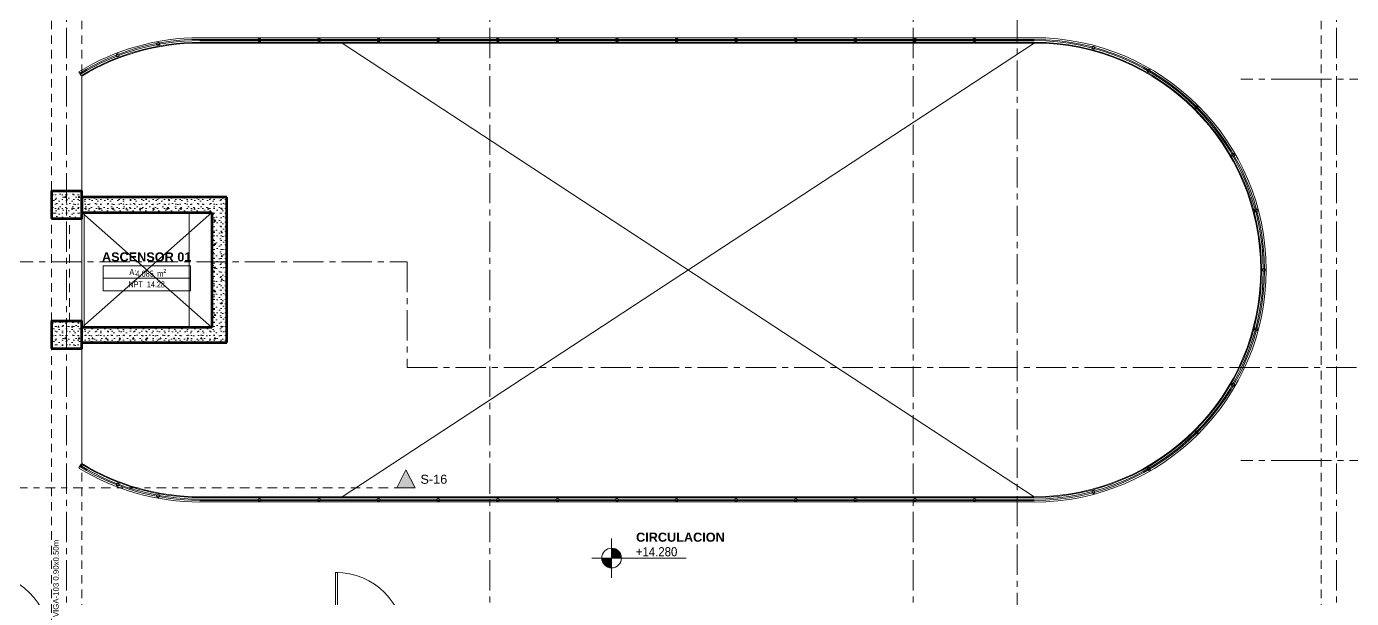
# Model space of a CAD drawing. Header units: inches. Extents: x -38 to 5698, y -33 to 92.
# Drawn here: x 300.16 to 322.07, y 18.12 to 27.57 of the extents above; entities that cross this region are included whole.
import ezdxf

# ---------------------------------------------------------------- set-up
doc = ezdxf.new("R2010")
doc.units = ezdxf.units.IN
doc.header["$MEASUREMENT"] = 0
for name, pattern in [('Hidden Line', [0.195611, 0.141111, -0.0545]), ('Punto & Raya', [0.65, 0.5, -0.075, 0, -0.075]), ('Punto & Rayas', [0.335139, 0.15875, -0.088194, 0, -0.088194])]:
    doc.linetypes.add(name, pattern=pattern)
for name, color, linetype in [('02 _ ARQ _ ALB _ Ejes Generales', 7, 'Continuous'), ('02 _ ARQ _ ALB _ Muros Interiores', 7, 'Continuous'), ('02 _ ARQ _ ZON _ Espacio.3D', 7, 'Continuous'), ('08 _ STR _ EXT _ 06 Columnas', 7, 'Continuous'), ('08 _ STR _ EXT _ 07 Losa Aligerada', 7, 'Continuous'), ('08 _ STR _ EXT _ 09 Vigas', 7, 'Continuous'), ('08 _ STR _ EXT _ 12 Ascensor', 7, 'Continuous'), ('Dibujo 2D - General', 7, 'Continuous'), ('Interior - Escaleras & Barandillas', 7, 'Continuous'), ('Interior - Mobiliario', 7, 'Continuous'), ('Marcador - Secciones', 251, 'Continuous'), ('Notas - Etiquetas', 251, 'Continuous'), ('Notas - Textos', 7, 'Continuous')]:
    doc.layers.add(name, color=color, linetype=linetype)
doc.styles.add('Estilo_Generado_1', font='swisseb.ttf')
doc.styles.add('Estilo_Generado_3', font='arial.ttf')
doc.styles.add('Estilo_Generado_4', font='swisse.ttf')
doc.styles.add('Estilo_Generado_8', font='arialbd.ttf')
doc.styles.add('Estilo_Generado_9', font='ARIALN.TTF')
pattern_1 = [(0, (277.50004, 6e-09), (0, 0.3897114), [0.024375, -0.200625]), (0, (277.61254, 0.19486), (0, 0.3897114), [0.024375, -0.200625]), (60, (277.50004, 6e-09), (-0.3375, 0.1948557), [0.024375, -0.200625]), (60, (277.72504, 6e-09), (-0.3375, 0.1948557), [0.024375, -0.200625]), (120, (277.5244, 6e-09), (0.3375, 0.1948557), [0.024375, -0.200625]), (120, (277.7494, 6e-09), (0.3375, 0.1948557), [0.024375, -0.200625]), (0, (277.50004, 0.0375), (0, 0.075), [0, -0.075, 0, -0.1125]), (45, (277.53754, 0.0375), (-0.05303301, 0.05303301), [0, -0.05625, 0, -0.09375])]

msp = doc.modelspace()

# ---------------------------------------------------------------- hatches: boundary and pattern name
at = {"linetype": 'Continuous', "lineweight": 13, "true_color": 0x636466}
for points in [[(309.834, 18.787), (309.997, 18.787), (309.984, 18.85), (309.949, 18.902), (309.896, 18.938), (309.834, 18.95)], [(309.834, 18.787), (309.672, 18.787), (309.684, 18.725), (309.719, 18.673), (309.772, 18.637), (309.834, 18.625)]]:
    msp.add_hatch(color=251, dxfattribs=at).paths.add_polyline_path(points)
at = {"layer": '08 _ STR _ EXT _ 06 Columnas', "linetype": 'Continuous', "lineweight": 9}
h = msp.add_hatch(dxfattribs=at)
h.set_pattern_fill('HORMIGÓN_EN_MASA_0002', style=0, pattern_type=2)
h.set_pattern_definition(pattern_1)
h.paths.add_polyline_path([(300.57, 24.4), (301.07, 24.4), (301.07, 24.85), (300.57, 24.85)])
h = msp.add_hatch(dxfattribs=at)
h.set_pattern_fill('HORMIGÓN_EN_MASA_0002', style=0, pattern_type=2)
h.set_pattern_definition(pattern_1)
h.paths.add_polyline_path([(300.57, 22.25), (301.07, 22.25), (301.07, 22.7), (300.57, 22.7)])
at = {"layer": '08 _ STR _ EXT _ 12 Ascensor', "linetype": 'Continuous', "lineweight": 9}
h = msp.add_hatch(dxfattribs=at)
h.set_pattern_fill('HORMIGÓN_EN_MASA_0002', style=0, pattern_type=2)
h.set_pattern_definition(pattern_1)
h.paths.add_polyline_path([(303.22, 24.75), (301.07, 24.75), (301.07, 24.5), (303.22, 24.5)])
h = msp.add_hatch(dxfattribs=at)
h.set_pattern_fill('HORMIGÓN_EN_MASA_0002', style=0, pattern_type=2)
h.set_pattern_definition(pattern_1)
h.paths.add_polyline_path([(303.22, 24.5), (303.47, 24.75), (303.22, 24.75)])
h = msp.add_hatch(dxfattribs=at)
h.set_pattern_fill('HORMIGÓN_EN_MASA_0002', style=0, pattern_type=2)
h.set_pattern_definition(pattern_1)
h.paths.add_polyline_path([(303.22, 24.5), (303.47, 24.5), (303.47, 24.75)])
h = msp.add_hatch(dxfattribs=at)
h.set_pattern_fill('HORMIGÓN_EN_MASA_0002', style=0, pattern_type=2)
h.set_pattern_definition(pattern_1)
h.paths.add_polyline_path([(303.22, 24.5), (303.22, 22.6), (303.47, 22.6), (303.47, 24.5)])
h = msp.add_hatch(dxfattribs=at)
h.set_pattern_fill('HORMIGÓN_EN_MASA_0002', style=0, pattern_type=2)
h.set_pattern_definition(pattern_1)
h.paths.add_polyline_path([(303.22, 22.6), (301.07, 22.6), (301.07, 22.35), (303.22, 22.35)])
h = msp.add_hatch(dxfattribs=at)
h.set_pattern_fill('HORMIGÓN_EN_MASA_0002', style=0, pattern_type=2)
h.set_pattern_definition(pattern_1)
h.paths.add_polyline_path([(303.22, 22.6), (303.47, 22.35), (303.47, 22.6)])
h = msp.add_hatch(dxfattribs=at)
h.set_pattern_fill('HORMIGÓN_EN_MASA_0002', style=0, pattern_type=2)
h.set_pattern_definition(pattern_1)
h.paths.add_polyline_path([(303.22, 22.35), (303.47, 22.35), (303.22, 22.6)])
at = {"layer": 'Marcador - Secciones', "linetype": 'Continuous', "lineweight": 20}
msp.add_hatch(color=152, dxfattribs=at).paths.add_polyline_path([(306.583, 19.946), (306.433, 20.246), (306.283, 19.946)])

# ---------------------------------------------------------------- linework, layer by layer
at = {"color": 251, "linetype": 'Continuous', "lineweight": 13, "true_color": 0x636466}
for p, q in [((309.834, 18.462), (309.834, 19.112)), ((309.509, 18.787), (311.067, 18.787))]:
    msp.add_line(p, q, dxfattribs=at)
msp.add_circle((309.834, 18.787), 0.163, dxfattribs=at)
at = {"layer": '02 _ ARQ _ ALB _ Ejes Generales', "color": 252, "linetype": 'Punto & Raya', "lineweight": 13}
for p, q in [((300.82, 3.05), (300.82, 44.9)), ((307.82, 3.05), (307.82, 44.9)), ((314.82, 3.05), (314.82, 44.9)), ((321.82, 3.05), (321.82, 44.9)), ((321.239, 26.7), (320.239, 26.7)), ((321.239, 26.7), (327.239, 26.7)), ((321.239, 20.4), (320.239, 20.4)), ((321.239, 20.4), (327.239, 20.4))]:
    msp.add_line(p, q, dxfattribs=at)
at = {"layer": '02 _ ARQ _ ALB _ Muros Interiores', "color": 165, "linetype": 'Continuous', "lineweight": 15}
for p, q in [((305.27, 18.55), (305.27, 17.4)), ((305.3, 18.55), (305.27, 18.55)), ((305.3, 17.4), (305.3, 18.55))]:
    msp.add_line(p, q, dxfattribs=at)
at = {"layer": '02 _ ARQ _ ALB _ Muros Interiores', "color": 7, "linetype": 'Continuous', "lineweight": 15}
for centre in [(299.395, 17.4), (305.27, 17.4)]:
    msp.add_arc(centre, 1.15, 0, 90, dxfattribs=at)
at = {"layer": '02 _ ARQ _ ZON _ Espacio.3D', "color": 252, "linetype": 'Continuous', "lineweight": 13}
for p, q in [((302.867, 23.617), (301.423, 23.617)), ((301.423, 23.617), (301.423, 23.206)), ((301.423, 23.617), (302.867, 23.617)), ((301.423, 23.412), (301.423, 23.617)), ((302.867, 23.206), (302.867, 23.617)), ((302.867, 23.617), (302.867, 23.412)), ((302.867, 23.412), (301.423, 23.412)), ((301.423, 23.412), (302.867, 23.412)), ((301.423, 23.206), (301.423, 23.412)), ((302.867, 23.412), (302.867, 23.206)), ((301.423, 23.206), (302.867, 23.206)), ((302.867, 23.206), (301.423, 23.206))]:
    msp.add_line(p, q, dxfattribs=at)
at = {"layer": '02 _ ARQ _ ZON _ Espacio.3D', "color": 254, "linetype": 'Continuous', "lineweight": 0, "flags": 128}
msp.add_lwpolyline([(300.57, 24.85), (301.07, 24.85), (301.07, 26.75, -0.137976), (303.025, 27.3), (316.82, 27.3, -1), (316.82, 19.8), (303.025, 19.8, -0.137981), (301.07, 20.35), (301.07, 22.25), (300.57, 22.25), (300.57, 22.7), (301.07, 22.7), (301.07, 24.4), (300.57, 24.4)], format="xyb", close=True, dxfattribs=at)
at = {"layer": '02 _ ARQ _ ZON _ Espacio.3D', "color": 255, "linetype": 'Continuous', "lineweight": 0, "flags": 128}
msp.add_lwpolyline([(301.07, 22.6), (303.22, 22.6), (303.22, 24.5), (301.07, 24.5)], close=True, dxfattribs=at)
at = {"layer": '08 _ STR _ EXT _ 06 Columnas', "color": 7, "linetype": 'Continuous', "lineweight": 80, "flags": 128}
for points in [[(300.57, 24.4), (301.07, 24.4), (301.07, 24.85), (300.57, 24.85)], [(300.57, 22.25), (301.07, 22.25), (301.07, 22.7), (300.57, 22.7)]]:
    msp.add_lwpolyline(points, close=True, dxfattribs=at)
at = {"layer": '08 _ STR _ EXT _ 07 Losa Aligerada', "color": 7, "linetype": 'Continuous', "lineweight": 18, "flags": 128}
msp.add_lwpolyline([(303.025, 19.8, -0.137981), (301.07, 20.35), (301.07, 22.35), (301.07, 22.6), (301.07, 24.5), (301.07, 24.75), (301.07, 26.75, -0.137981), (303.025, 27.3), (316.82, 27.3, -1), (316.82, 19.8)], format="xyb", close=True, dxfattribs=at)
at = {"layer": '08 _ STR _ EXT _ 09 Vigas', "color": 251, "linetype": 'Hidden Line', "lineweight": 13}
for p, q in [((300.57, 17.4), (300.57, 29.7)), ((301.07, 17.4), (301.07, 29.7)), ((321.57, 17.4), (321.57, 29.7)), ((300.87, 22.7), (300.87, 24.4)), ((301.07, 24.4), (300.87, 24.4)), ((301.07, 22.7), (301.07, 24.4)), ((301.07, 22.7), (300.87, 22.7))]:
    msp.add_line(p, q, dxfattribs=at)
at = {"layer": '08 _ STR _ EXT _ 12 Ascensor', "color": 7, "linetype": 'Continuous', "lineweight": 80, "flags": 128}
for points in [[(303.22, 24.75), (301.07, 24.75)], [(301.07, 24.75), (301.07, 24.5)], [(303.47, 24.75), (303.22, 24.75)], [(303.47, 22.6), (303.47, 24.75)], [(301.07, 24.5), (303.22, 24.5)], [(303.22, 24.5), (303.22, 22.6)], [(303.22, 22.6), (301.07, 22.6)], [(301.07, 22.35), (301.07, 22.6)], [(303.47, 22.35), (303.47, 22.6)], [(301.07, 22.35), (303.47, 22.35)]]:
    msp.add_lwpolyline(points, dxfattribs=at)
at = {"layer": 'Dibujo 2D - General', "color": 7, "linetype": 'Continuous', "lineweight": 13}
for p, q in [((316.82, 27.3), (305.379, 19.8)), ((316.82, 19.8), (305.379, 27.3))]:
    msp.add_line(p, q, dxfattribs=at)
at = {"layer": 'Dibujo 2D - General', "color": 250, "linetype": 'Continuous', "lineweight": 9}
for p, q in [((301.07, 22.6), (303.22, 24.5)), ((303.22, 22.6), (301.07, 24.5))]:
    msp.add_line(p, q, dxfattribs=at)
at = {"layer": 'Interior - Escaleras & Barandillas', "color": 161, "linetype": 'Continuous', "lineweight": 13}
for p, q in [((316.82, 27.388), (303.025, 27.388)), ((316.82, 27.36), (303.025, 27.36)), ((316.82, 27.36), (303.025, 27.36)), ((316.82, 27.36), (303.025, 27.36)), ((316.82, 27.36), (303.025, 27.36)), ((316.82, 27.36), (303.025, 27.36)), ((316.82, 27.36), (303.025, 27.36)), ((303.025, 27.34), (316.82, 27.34)), ((303.025, 27.34), (316.82, 27.34)), ((303.025, 27.34), (316.82, 27.34)), ((303.025, 27.34), (316.82, 27.34)), ((303.025, 27.34), (316.82, 27.34)), ((303.025, 27.34), (316.82, 27.34)), ((303.025, 27.313), (316.82, 27.313)), ((301.024, 26.825), (301.064, 26.761)), ((301.039, 26.801), (301.049, 26.784)), ((301.039, 26.801), (301.049, 26.784)), ((301.039, 26.801), (301.049, 26.784)), ((301.039, 26.801), (301.049, 26.784)), ((301.039, 26.801), (301.049, 26.784)), ((301.039, 26.801), (301.049, 26.784)), ((301.063, 20.339), (301.024, 20.275)), ((301.049, 20.316), (301.039, 20.299)), ((301.049, 20.316), (301.039, 20.299)), ((301.049, 20.316), (301.039, 20.299)), ((301.049, 20.316), (301.039, 20.299)), ((301.049, 20.316), (301.039, 20.299)), ((301.049, 20.316), (301.039, 20.299)), ((316.82, 19.788), (303.025, 19.788)), ((316.82, 19.76), (303.025, 19.76)), ((316.82, 19.76), (303.025, 19.76)), ((316.82, 19.76), (303.025, 19.76)), ((316.82, 19.76), (303.025, 19.76)), ((316.82, 19.76), (303.025, 19.76)), ((316.82, 19.76), (303.025, 19.76)), ((303.025, 19.74), (316.82, 19.74)), ((303.025, 19.74), (316.82, 19.74)), ((303.025, 19.74), (316.82, 19.74)), ((303.025, 19.74), (316.82, 19.74)), ((303.025, 19.74), (316.82, 19.74)), ((303.025, 19.74), (316.82, 19.74)), ((303.025, 19.713), (316.82, 19.713))]:
    msp.add_line(p, q, dxfattribs=at)
at = {"layer": 'Interior - Escaleras & Barandillas', "color": 161, "linetype": 'Continuous', "lineweight": 13, "flags": 128}
for points in [[(302.339, 27.262, 1), (302.33, 27.311, 1)], [(304.01, 27.325, 1), (304.01, 27.375, 1)], [(304.996, 27.325, 1), (304.996, 27.375, 1)], [(305.981, 27.325, 1), (305.981, 27.375, 1)], [(306.967, 27.325, 1), (306.967, 27.375, 1)], [(307.952, 27.325, 1), (307.952, 27.375, 1)], [(308.937, 27.325, 1), (308.937, 27.375, 1)], [(309.923, 27.325, 1), (309.923, 27.375, 1)], [(310.908, 27.325, 1), (310.908, 27.375, 1)], [(311.893, 27.325, 1), (311.893, 27.375, 1)], [(312.879, 27.325, 1), (312.879, 27.375, 1)], [(313.864, 27.325, 1), (313.864, 27.375, 1)], [(314.849, 27.325, 1), (314.849, 27.375, 1)], [(315.835, 27.325, 1), (315.835, 27.375, 1)], [(317.797, 27.196, 1), (317.81, 27.245, 1)], [(301.675, 27.075, 1), (301.658, 27.122, 1)], [(318.708, 26.819, 1), (318.733, 26.863, 1)], [(319.489, 26.219, 1), (319.525, 26.255, 1)], [(320.089, 25.438, 1), (320.133, 25.463, 1)], [(320.466, 24.527, 1), (320.515, 24.54, 1)], [(320.595, 23.55, 1), (320.645, 23.55, 1)], [(320.466, 22.573, 1), (320.515, 22.56, 1)], [(320.089, 21.663, 1), (320.133, 21.638, 1)], [(319.489, 20.881, 1), (319.525, 20.845, 1)], [(318.708, 20.281, 1), (318.733, 20.237, 1)], [(301.675, 20.025, 1), (301.658, 19.978, 1)], [(302.339, 19.838, 1), (302.33, 19.789, 1)], [(304.01, 19.775, 1), (304.01, 19.725, 1)], [(304.996, 19.775, 1), (304.996, 19.725, 1)], [(305.981, 19.775, 1), (305.981, 19.725, 1)], [(306.967, 19.775, 1), (306.967, 19.725, 1)], [(307.952, 19.775, 1), (307.952, 19.725, 1)], [(308.937, 19.775, 1), (308.937, 19.725, 1)], [(309.923, 19.775, 1), (309.923, 19.725, 1)], [(310.908, 19.775, 1), (310.908, 19.725, 1)], [(311.893, 19.775, 1), (311.893, 19.725, 1)], [(312.879, 19.775, 1), (312.879, 19.725, 1)], [(313.864, 19.775, 1), (313.864, 19.725, 1)], [(314.849, 19.775, 1), (314.849, 19.725, 1)], [(315.835, 19.775, 1), (315.835, 19.725, 1)], [(317.797, 19.904, 1), (317.81, 19.855, 1)]]:
    msp.add_lwpolyline(points, format="xyb", close=True, dxfattribs=at)
at = {"layer": 'Interior - Escaleras & Barandillas', "color": 161, "linetype": 'Continuous', "lineweight": 13}
for centre, radius, start, end in [((303.025, 23.55), 3.838, 90.0002, 121.4235), ((303.025, 23.55), 3.81, 90.0002, 121.4235), ((303.025, 23.55), 3.81, 90.0002, 121.4235), ((303.025, 23.55), 3.81, 90.0002, 121.4235), ((303.025, 23.55), 3.81, 90.0002, 121.4235), ((303.025, 23.55), 3.81, 90.0002, 121.4235), ((303.025, 23.55), 3.81, 90.0002, 121.4235), ((303.025, 23.55), 3.79, 90.0002, 121.4235), ((303.025, 23.55), 3.79, 90.0002, 121.4235), ((303.025, 23.55), 3.79, 90.0002, 121.4235), ((303.025, 23.55), 3.79, 90.0002, 121.4235), ((303.025, 23.55), 3.79, 90.0002, 121.4235), ((303.025, 23.55), 3.79, 90.0002, 121.4235), ((303.025, 23.55), 3.763, 90.0002, 121.4235), ((316.82, 23.55), 3.838, 270, 90), ((316.82, 23.55), 3.81, 270, 90), ((316.82, 23.55), 3.81, 270, 90), ((316.82, 23.55), 3.81, 270, 90), ((316.82, 23.55), 3.81, 270, 90), ((316.82, 23.55), 3.81, 270, 90), ((316.82, 23.55), 3.81, 270, 90), ((316.82, 23.55), 3.79, 270, 90), ((316.82, 23.55), 3.79, 270, 90), ((316.82, 23.55), 3.79, 270, 90), ((316.82, 23.55), 3.79, 270, 90), ((316.82, 23.55), 3.79, 270, 90), ((316.82, 23.55), 3.79, 270, 90), ((316.82, 23.55), 3.763, 270, 90), ((303.025, 23.55), 3.838, 238.5756, 270), ((303.025, 23.55), 3.81, 238.5756, 270), ((303.025, 23.55), 3.81, 238.5756, 270), ((303.025, 23.55), 3.81, 238.5756, 270), ((303.025, 23.55), 3.81, 238.5756, 270), ((303.025, 23.55), 3.81, 238.5756, 270), ((303.025, 23.55), 3.81, 238.5756, 270), ((303.025, 23.55), 3.79, 238.5756, 270), ((303.025, 23.55), 3.79, 238.5756, 270), ((303.025, 23.55), 3.79, 238.5756, 270), ((303.025, 23.55), 3.79, 238.5756, 270), ((303.025, 23.55), 3.79, 238.5756, 270), ((303.025, 23.55), 3.79, 238.5756, 270), ((303.025, 23.55), 3.763, 238.5756, 270)]:
    msp.add_arc(centre, radius, start, end, dxfattribs=at)
at = {"layer": 'Interior - Mobiliario', "color": 162, "linetype": 'Continuous', "lineweight": 20, "flags": 128}
msp.add_lwpolyline([(301.11, 24.499), (301.11, 22.601), (302.85, 22.601), (302.85, 24.499)], close=True, dxfattribs=at)
at = {"layer": 'Marcador - Secciones', "color": 251, "linetype": 'Punto & Raya', "lineweight": 13}
for p, q in [((316.542, 46.211), (316.542, 0.888)), ((282.167, 23.682), (306.453, 23.682)), ((306.453, 23.682), (306.453, 21.937)), ((306.453, 21.937), (334.207, 21.937))]:
    msp.add_line(p, q, dxfattribs=at)
at = {"layer": 'Marcador - Secciones', "color": 251, "linetype": 'Punto & Rayas', "lineweight": 13}
msp.add_line((300.014, 19.946), (306.283, 19.946), dxfattribs=at)
at = {"layer": 'Marcador - Secciones', "color": 152, "linetype": 'Continuous', "lineweight": 20, "flags": 128}
msp.add_lwpolyline([(306.583, 19.946), (306.283, 19.946), (306.433, 20.246)], close=True, dxfattribs=at)

# ---------------------------------------------------------------- texts
at = {"color": 251, "lineweight": 13, "true_color": 0x636466, "insert": (310.234, 18.814), "char_height": 0.15, "attachment_point": 7, "style": 'Estilo_Generado_4'}
msp.add_mtext('\\A1;{\\W0.900000x;\\pql;\\fSwis721 Ex BT|b0|i0|c0|p34;+14.280}', dxfattribs=at)
at = {"layer": '02 _ ARQ _ ZON _ Espacio.3D', "color": 252, "lineweight": 25, "attachment_point": 2}
for s, insert, char_height, style in [('\\A1;{\\pqc;\\pt0;\\fArial|b1|i0|c0|p34;ASCENSOR 01}', (302.145, 23.839), 0.15, 'Estilo_Generado_8'), ('\\A1;{\\pqc;\\pt0;\\fArial Narrow|b0|i0|c0|p34;A: }', (301.916, 23.566), 0.1, 'Estilo_Generado_9'), ('\\A1;{\\pqc;\\pt0,0.3;\\fArial Narrow|b0|i0|c0|p34;4.085\\fArial Narrow|b0|i0|c0|p34;\\A1{\\H.66x;\\S^  ;}\\fArial Narrow|b0|i0|c0|p34; m\\fArial Narrow|b0|i0|c0|p34;\\A1{\\H.66x;\\S2^  ;}}', (302.216, 23.566), 0.1, 'Estilo_Generado_9'), ('\\A1;{\\pqc;\\pt0;\\fArial Narrow|b0|i0|c0|p34;NPT  14.28}', (302.145, 23.36), 0.1, 'Estilo_Generado_9')]:
    msp.add_mtext(s, dxfattribs=dict(at, insert=insert, char_height=char_height, style=style))
at = {"layer": 'Marcador - Secciones', "color": 152, "lineweight": 20, "insert": (306.673, 20.012), "char_height": 0.15, "attachment_point": 7, "style": 'Estilo_Generado_3'}
msp.add_mtext('\\A1;{\\pql;\\pt0;\\fArial|b0|i0|c0|p34;S-16}', dxfattribs=at)
at = {"layer": 'Notas - Etiquetas', "color": 8, "linetype": 'Continuous', "lineweight": 13, "insert": (300.598, 17.81), "char_height": 0.0925, "attachment_point": 1, "rotation": 90, "style": 'Estilo_Generado_4'}
msp.add_mtext('\\A1;{\\pql;\\fSwis721 Ex BT|b0|i0|c0|p34;VIGA-103\\fSwis721 Ex BT|b0|i0|c0|p34; \\fSwis721 Ex BT|b0|i0|c0|p34;0.90\\fSwis721 Ex BT|b0|i0|c0|p34;x\\fSwis721 Ex BT|b0|i0|c0|p34;0.50\\fSwis721 Ex BT|b0|i0|c0|p34;m}', dxfattribs=at)
at = {"layer": 'Notas - Textos', "color": 251, "linetype": 'Continuous', "lineweight": 13, "insert": (310.972, 19.206), "char_height": 0.15, "attachment_point": 2, "style": 'Estilo_Generado_1'}
msp.add_mtext('\\A1;{\\pqc;\\fSwis721 Ex BT|b1|i0|c0|p34;CIRCULACION}', dxfattribs=at)

doc.saveas('drawing.dxf')
